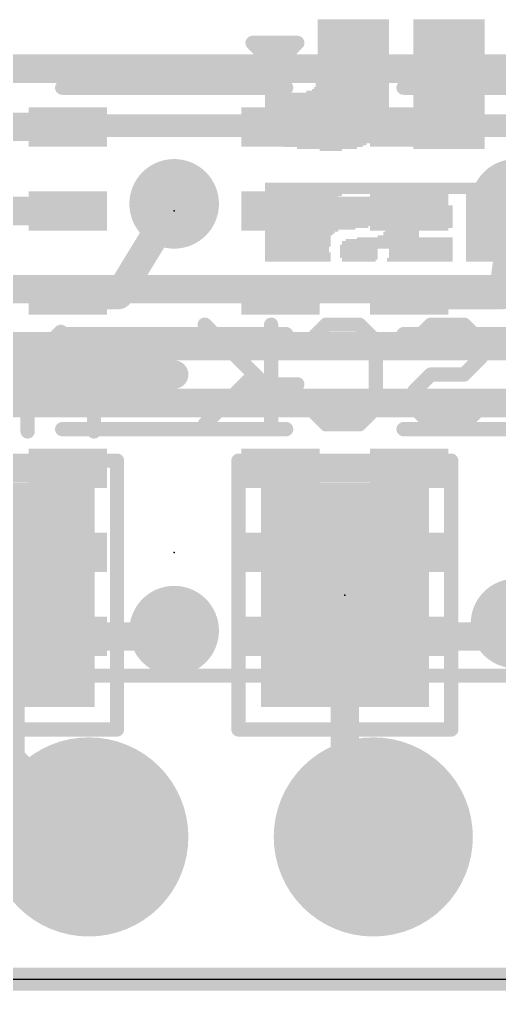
# Model space of a CAD drawing. Extents: x -6 to 62.2, y -4.9 to 32.6.
# Drawn here: x 28.59 to 32.88, y -0.1 to 8.57 of the extents above; entities that cross this region are included whole.
import ezdxf

# ---------------------------------------------------------------- set-up
doc = ezdxf.new("R2010")
doc.units = 0
for name, color, linetype in [('1', 12, 'CONTINUOUS'), ('16', 132, 'CONTINUOUS'), ('17', 110, 'CONTINUOUS'), ('18', 110, 'CONTINUOUS'), ('20', 53, 'CONTINUOUS'), ('21', 40, 'CONTINUOUS'), ('22', 6, 'CONTINUOUS'), ('23', 53, 'CONTINUOUS'), ('24', 53, 'CONTINUOUS')]:
    doc.layers.add(name, color=color, linetype=linetype)

# ---------------------------------------------------------------- blocks, each defined once
blk = doc.blocks.new('RECT')
blk.add_solid([(-0.5, -0.5), (0.5, -0.5), (-0.5, 0.5), (0.5, 0.5)])
blk = doc.blocks.new('ROUNDP')
at = {"const_width": 0.5}
blk.add_lwpolyline([(0, -0.25, 1), (0, 0.25, 1), (0, -0.25)], format="xyb", dxfattribs=at)
blk = doc.blocks.new('ROUNDV')
at = {"const_width": 0.5}
blk.add_lwpolyline([(0, -0.25, 1), (0, 0.25, 1), (0, -0.25)], format="xyb", dxfattribs=at)

msp = doc.modelspace()

# ---------------------------------------------------------------- linework, layer by layer
at = {"layer": '1'}
for points, const_width in [([(27.874, 7.608), (29.022, 7.608)], 0.254), ([(32.07, 7.608), (30.922, 7.608)], 0.254), ([(29.476, 6.108), (29.972, 6.9215)], 0.254), ([(32.905, 6.108), (33.02, 6.9215)], 0.254), ([(29.022, 6.858), (27.874, 6.858)], 0.254), ([(30.922, 6.858), (32.07, 6.858)], 0.254), ([(29.022, 6.108), (29.476, 6.108)], 0.254), ([(30.922, 6.108), (30.6825, 6.108)], 0.254), ([(32.07, 6.108), (32.905, 6.108)], 0.254), ([(27.874, 5.3975), (29.972, 5.3975)], 0.254), ([(29.022, 4.56), (27.874, 4.56)], 0.254), ([(30.922, 4.56), (32.07, 4.56)], 0.254), ([(29.022, 3.81), (27.874, 3.81)], 0.254), ([(32.07, 3.81), (30.922, 3.81)], 0.254), ([(32.905, 3.06), (33.02, 3.175)], 0.254), ([(29.9205, 3.06), (29.972, 3.1115)], 0.254), ([(29.022, 3.06), (29.9205, 3.06)], 0.254), ([(32.07, 3.06), (32.905, 3.06)], 0.254), ([(0, 0), (50.8, 0)], 0.2032)]:
    msp.add_lwpolyline(points, dxfattribs=dict(at, const_width=const_width))
at = {"layer": '1', "const_width": 0.127}
for points in [[(29.022, 7.5445, 1), (29.022, 7.6715)], [(30.922, 7.6715, 1), (30.922, 7.5445)], [(32.07, 7.5445, 1), (32.07, 7.6715)], [(30.0262, 6.8884, 1), (29.9178, 6.9546)], [(29.022, 6.7945, 1), (29.022, 6.9215)], [(30.922, 6.9215, 1), (30.922, 6.7945)], [(32.07, 6.7945, 1), (32.07, 6.9215)], [(29.022, 6.1715, 1), (29.022, 6.0445)], [(29.4218, 6.1411, 1), (29.5302, 6.0749)], [(29.476, 6.0445, 1), (29.476, 6.1715)], [(30.6825, 6.1715, 1), (30.6825, 6.0445)], [(30.922, 6.0445, 1), (30.922, 6.1715)], [(32.07, 6.1715, 1), (32.07, 6.0445)], [(32.8421, 6.1169, 1), (32.9679, 6.0991)], [(32.905, 6.0445, 1), (32.905, 6.1715)], [(29.972, 5.334, 1), (29.972, 5.461)], [(29.022, 4.4965, 1), (29.022, 4.6235)], [(30.922, 4.6235, 1), (30.922, 4.4965)], [(32.07, 4.4965, 1), (32.07, 4.6235)], [(29.022, 3.7465, 1), (29.022, 3.8735)], [(30.922, 3.8735, 1), (30.922, 3.7465)], [(32.07, 3.7465, 1), (32.07, 3.8735)], [(30.0169, 3.0666, 1), (29.9271, 3.1564)], [(29.022, 3.1235, 1), (29.022, 2.9965)], [(29.8756, 3.1049, 1), (29.9654, 3.0151)], [(29.9205, 2.9965, 1), (29.9205, 3.1235)], [(32.07, 3.1235, 1), (32.07, 2.9965)], [(32.8601, 3.1049, 1), (32.9499, 3.0151)], [(32.905, 2.9965, 1), (32.905, 3.1235)]]:
    msp.add_lwpolyline(points, format="xyb", dxfattribs=at)
at = {"layer": '16'}
for points, const_width in [([(10.9855, 8.128), (43.815, 8.128)], 0.254), ([(29.972, 7.62), (10.668, 7.62)], 0.2032), ([(29.972, 7.62), (42.926, 7.62)], 0.2032), ([(42.8625, 6.1595), (10.287, 6.1595)], 0.254), ([(41.8465, 5.6515), (10.033, 5.6515)], 0.254), ([(8.8265, 5.1435), (41.656, 5.1435)], 0.254), ([(28.5115, 3.429), (28.5115, 1.9685)], 0.254), ([(31.496, 1.524), (31.496, 3.429)], 0.254), ([(28.5115, 1.9685), (29.21, 1.27)], 0.254), ([(31.75, 1.27), (31.496, 1.524)], 0.254), ([(50.8, 0), (0, 0)], 0.2032)]:
    msp.add_lwpolyline(points, dxfattribs=dict(at, const_width=const_width))
for points, const_width in [([(29.972, 7.6708, 1), (29.972, 7.5692)], 0.1016), ([(29.972, 7.5692, 1), (29.972, 7.6708)], 0.1016), ([(28.575, 3.429, 1), (28.448, 3.429)], 0.127), ([(31.5595, 3.429, 1), (31.4325, 3.429)], 0.127), ([(28.5564, 2.0134, 1), (28.4666, 1.9236)], 0.127), ([(28.448, 1.9685, 1), (28.575, 1.9685)], 0.127), ([(31.5409, 1.5689, 1), (31.4511, 1.4791)], 0.127), ([(31.4325, 1.524, 1), (31.5595, 1.524)], 0.127), ([(29.1651, 1.2251, 1), (29.2549, 1.3149)], 0.127), ([(31.7051, 1.2251, 1), (31.7949, 1.3149)], 0.127)]:
    msp.add_lwpolyline(points, format="xyb", dxfattribs=dict(at, const_width=const_width))
at = {"layer": '20'}
msp.add_line((2.54, 0), (48.26, 0), dxfattribs=at)
at = {"layer": '21', "const_width": 0.0635}
for points in [[(30.6945, 8.3805, 1), (30.6495, 8.3355)], [(30.672, 8.3898, 1), (30.672, 8.3262)], [(30.772, 8.3898, 1), (30.772, 8.3262)], [(30.772, 8.3262, 1), (30.772, 8.3898)], [(30.972, 8.3898, 1), (30.972, 8.3262)], [(30.9945, 8.3355, 1), (30.9495, 8.3805)], [(31.0945, 8.3355, 1), (31.0495, 8.3805)], [(31.072, 8.3262, 1), (31.072, 8.3898)], [(31.072, 8.3262, 1), (31.072, 8.3898)], [(30.8495, 8.2805, 1), (30.8945, 8.2355)], [(30.8495, 8.1805, 1), (30.8945, 8.1355)], [(30.8495, 8.1355, 1), (30.8945, 8.1805)], [(28.972, 7.9897, 1), (28.972, 7.9263)], [(30.972, 7.9263, 1), (30.972, 7.9897)], [(32.02, 7.9897, 1), (32.02, 7.9263)], [(28.972, 5.7897, 1), (28.972, 5.7263)], [(30.972, 5.7263, 1), (30.972, 5.7897)], [(32.02, 5.7897, 1), (32.02, 5.7263)], [(30.6945, 5.3325, 1), (30.6495, 5.2875)], [(30.672, 5.3418, 1), (30.672, 5.2783)], [(30.772, 5.3418, 1), (30.772, 5.2783)], [(30.772, 5.2783, 1), (30.772, 5.3418)], [(30.972, 5.3418, 1), (30.972, 5.2783)], [(30.9945, 5.2875, 1), (30.9495, 5.3325)], [(31.0945, 5.2875, 1), (31.0495, 5.3325)], [(31.072, 5.2783, 1), (31.072, 5.3418)], [(31.072, 5.2783, 1), (31.072, 5.3418)], [(30.8495, 5.2325, 1), (30.8945, 5.1875)], [(30.8495, 5.1325, 1), (30.8945, 5.0875)], [(30.8495, 5.0875, 1), (30.8945, 5.1325)], [(28.972, 4.9417, 1), (28.972, 4.8783)], [(30.972, 4.8783, 1), (30.972, 4.9417)], [(32.02, 4.9417, 1), (32.02, 4.8783)], [(28.972, 2.7418, 1), (28.972, 2.6782)], [(30.972, 2.6782, 1), (30.972, 2.7418)], [(32.02, 2.7418, 1), (32.02, 2.6782)]]:
    msp.add_lwpolyline(points, format="xyb", dxfattribs=at)
at = {"layer": '21', "const_width": 0.127}
for points in [[(30.772, 8.358), (30.672, 8.358)], [(30.672, 8.358), (30.872, 8.158)], [(31.072, 8.358), (30.772, 8.358)], [(30.872, 8.158), (31.072, 8.358)], [(30.972, 8.358), (30.872, 8.258)], [(31.072, 8.358), (30.972, 8.358)], [(28.972, 7.958), (30.972, 7.958)], [(32.02, 7.958), (34.02, 7.958)], [(28.972, 5.758), (30.972, 5.758)], [(32.02, 5.758), (34.02, 5.758)], [(30.772, 5.31), (30.672, 5.31)], [(30.672, 5.31), (30.872, 5.11)], [(31.072, 5.31), (30.772, 5.31)], [(30.872, 5.11), (31.072, 5.31)], [(30.972, 5.31), (30.872, 5.21)], [(31.072, 5.31), (30.972, 5.31)], [(28.972, 4.91), (30.972, 4.91)], [(32.02, 4.91), (34.02, 4.91)], [(28.972, 2.71), (30.972, 2.71)], [(32.02, 2.71), (34.02, 2.71)]]:
    msp.add_lwpolyline(points, dxfattribs=at)
at = {"layer": '22', "const_width": 0.127}
for points in [[(30.8377, 5.2496), (30.2446, 5.8428)], [(30.8377, 5.8428), (30.8377, 4.953)], [(31.1801, 5.6945), (31.3284, 5.8428)], [(31.3284, 5.8428), (31.625, 5.8428)], [(31.625, 5.8428), (31.7733, 5.6945)], [(32.1156, 5.6945), (32.2639, 5.8428)], [(32.2639, 5.8428), (32.5605, 5.8428)], [(32.5605, 5.8428), (32.7088, 5.6945)], [(28.9599, 5.7793), (28.6633, 5.4827)], [(29.2565, 5.4827), (28.9599, 5.7793)], [(31.7733, 5.6945), (31.7733, 5.1013)], [(32.7088, 5.6945), (32.7088, 5.5462)], [(32.7088, 5.5462), (32.5605, 5.3979)], [(28.6633, 5.4827), (28.6633, 4.8895)], [(29.2565, 4.8895), (29.2565, 5.4827)], [(29.2565, 5.3344), (28.6633, 5.3344)], [(30.6895, 5.3979), (30.2446, 4.953)], [(32.2639, 5.3979), (32.1156, 5.2496)], [(32.5605, 5.3979), (32.2639, 5.3979)], [(32.1156, 5.2496), (32.1156, 5.1013)], [(31.3284, 4.953), (31.1801, 5.1013)], [(31.7733, 5.1013), (31.625, 4.953)], [(32.1156, 5.1013), (32.2639, 4.953)], [(32.5605, 4.953), (32.7088, 5.1013)], [(31.625, 4.953), (31.3284, 4.953)], [(32.2639, 4.953), (32.5605, 4.953)], [(29.4615, 4.629), (27.5615, 4.629)], [(29.4615, 2.229), (29.4615, 4.629)], [(32.446, 4.629), (30.546, 4.629)], [(30.546, 4.629), (30.546, 2.229)], [(32.446, 2.229), (32.446, 4.629)], [(27.5615, 2.229), (29.4615, 2.229)], [(30.546, 2.229), (32.446, 2.229)]]:
    msp.add_lwpolyline(points, dxfattribs=at)
at = {"layer": '22', "const_width": 0.0635}
for points in [[(30.267, 5.8652, 1), (30.2221, 5.8203)], [(30.8695, 5.8428, 1), (30.806, 5.8428)], [(31.3284, 5.8745, 1), (31.3284, 5.811)], [(31.3508, 5.8203, 1), (31.3059, 5.8652)], [(31.6474, 5.8652, 1), (31.6025, 5.8203)], [(31.625, 5.811, 1), (31.625, 5.8745)], [(32.2639, 5.8745, 1), (32.2639, 5.811)], [(32.2864, 5.8203, 1), (32.2414, 5.8652)], [(32.5829, 5.8652, 1), (32.538, 5.8203)], [(32.5605, 5.811, 1), (32.5605, 5.8745)], [(28.9824, 5.8017, 1), (28.9375, 5.7568)], [(28.9824, 5.7568, 1), (28.9375, 5.8017)], [(31.1576, 5.7169, 1), (31.2025, 5.672)], [(31.805, 5.6945, 1), (31.7415, 5.6945)], [(31.7508, 5.672, 1), (31.7957, 5.7169)], [(32.0932, 5.7169, 1), (32.1381, 5.672)], [(32.7405, 5.6945, 1), (32.677, 5.6945)], [(32.6863, 5.672, 1), (32.7312, 5.7169)], [(32.677, 5.5462, 1), (32.7405, 5.5462)], [(32.7312, 5.5237, 1), (32.6863, 5.5686)], [(28.6951, 5.4827, 1), (28.6316, 5.4827)], [(28.6409, 5.5051, 1), (28.6858, 5.4602)], [(29.2883, 5.4827, 1), (29.2248, 5.4827)], [(29.2341, 5.4602, 1), (29.279, 5.5051)], [(28.6633, 5.3661, 1), (28.6633, 5.3026)], [(29.2565, 5.3026, 1), (29.2565, 5.3661)], [(30.7119, 5.3754, 1), (30.667, 5.4203)], [(32.2639, 5.4296, 1), (32.2639, 5.3661)], [(32.2864, 5.3754, 1), (32.2414, 5.4203)], [(32.538, 5.4203, 1), (32.5829, 5.3754)], [(32.5605, 5.3661, 1), (32.5605, 5.4296)], [(30.8153, 5.2271, 1), (30.8602, 5.272)], [(32.1474, 5.2496, 1), (32.0839, 5.2496)], [(32.0932, 5.272, 1), (32.1381, 5.2271)], [(31.2025, 5.1237, 1), (31.1576, 5.0788)], [(31.7415, 5.1013, 1), (31.805, 5.1013)], [(31.7957, 5.0788, 1), (31.7508, 5.1237)], [(32.0839, 5.1013, 1), (32.1474, 5.1013)], [(32.1381, 5.1237, 1), (32.0932, 5.0788)], [(32.7312, 5.0788, 1), (32.6863, 5.1237)], [(30.2221, 4.9755, 1), (30.267, 4.9305)], [(30.806, 4.953, 1), (30.8695, 4.953)], [(31.3284, 4.9848, 1), (31.3284, 4.9213)], [(31.3059, 4.9305, 1), (31.3508, 4.9755)], [(31.6025, 4.9755, 1), (31.6474, 4.9305)], [(31.625, 4.9213, 1), (31.625, 4.9848)], [(32.2639, 4.9848, 1), (32.2639, 4.9213)], [(32.2414, 4.9305, 1), (32.2864, 4.9755)], [(32.538, 4.9755, 1), (32.5829, 4.9305)], [(32.5605, 4.9213, 1), (32.5605, 4.9848)], [(28.6316, 4.8895, 1), (28.6951, 4.8895)], [(29.2248, 4.8895, 1), (29.2883, 4.8895)], [(29.4932, 4.629, 1), (29.4298, 4.629)], [(29.4615, 4.5973, 1), (29.4615, 4.6608)], [(30.546, 4.6608, 1), (30.546, 4.5973)], [(30.5778, 4.629, 1), (30.5143, 4.629)], [(32.4778, 4.629, 1), (32.4143, 4.629)], [(32.446, 4.5973, 1), (32.446, 4.6608)], [(29.4298, 2.229, 1), (29.4932, 2.229)], [(29.4615, 2.1972, 1), (29.4615, 2.2608)], [(30.546, 2.2608, 1), (30.546, 2.1972)], [(30.5143, 2.229, 1), (30.5778, 2.229)], [(32.4143, 2.229, 1), (32.4778, 2.229)], [(32.446, 2.1972, 1), (32.446, 2.2608)]]:
    msp.add_lwpolyline(points, format="xyb", dxfattribs=at)
at = {"layer": '23'}
for p in [(29.972, 6.858), (29.972, 3.81)]:
    msp.add_point(p, dxfattribs=at)
at = {"layer": '24'}
msp.add_point((31.496, 3.429), dxfattribs=at)

# ---------------------------------------------------------------- block references
at = {"layer": '1', "xscale": 0.7, "yscale": 0.35}
for p in [(29.022, 7.608), (30.922, 7.608), (32.07, 7.608), (29.022, 6.858), (30.922, 6.858), (32.07, 6.858), (29.022, 6.108), (30.922, 6.108), (32.07, 6.108), (29.022, 4.56), (30.922, 4.56), (32.07, 4.56), (29.022, 3.81), (30.922, 3.81), (32.07, 3.81), (29.022, 3.06), (30.922, 3.06), (32.07, 3.06)]:
    msp.add_blockref('RECT', p, dxfattribs=at)
at = {"layer": '16', "xscale": 1.5, "yscale": 2, "rotation": 180}
msp.add_blockref('RECT', (28.5115, 3.429), dxfattribs=at)
at = {"layer": '16', "xscale": 1.5, "yscale": 2}
msp.add_blockref('RECT', (31.496, 3.429), dxfattribs=at)
at = {"layer": '17', "xscale": 1.778, "yscale": 1.778}
for p in [(29.21, 1.27), (29.21, 1.27), (31.75, 1.27), (31.75, 1.27)]:
    msp.add_blockref('ROUNDP', p, dxfattribs=at)
at = {"layer": '18', "xscale": 0.8001, "yscale": 0.8001}
for p in [(29.972, 6.9215), (29.972, 6.9215), (33.02, 6.9215), (33.02, 6.9215), (33.02, 3.175), (33.02, 3.175), (29.972, 3.1115), (29.972, 3.1115)]:
    msp.add_blockref('ROUNDV', p, dxfattribs=at)
at = {"layer": '22', "rotation": 180}
for p, xscale, yscale in [((31.5715, 8.5593), 0.6371, 0.0168), ((31.5715, 8.5425), 0.6371, 0.0168), ((31.5715, 8.5258), 0.6371, 0.0167), ((31.5715, 8.509), 0.6371, 0.0168), ((31.5715, 8.4923), 0.6371, 0.0167), ((32.4264, 8.5593), 0.637, 0.0168), ((32.4264, 8.5425), 0.637, 0.0168), ((32.4264, 8.5258), 0.637, 0.0167), ((32.4264, 8.509), 0.637, 0.0168), ((32.4264, 8.4923), 0.637, 0.0167), ((31.5715, 8.4755), 0.6371, 0.0168), ((31.5715, 8.4587), 0.6371, 0.0168), ((31.5715, 8.442), 0.6371, 0.0167), ((31.5715, 8.4252), 0.6371, 0.0168), ((31.5715, 8.4084), 0.6371, 0.0168), ((32.4264, 8.4755), 0.637, 0.0168), ((32.4264, 8.4587), 0.637, 0.0168), ((32.4264, 8.442), 0.637, 0.0167), ((32.4264, 8.4252), 0.637, 0.0168), ((32.4264, 8.4084), 0.637, 0.0168), ((31.5715, 8.3917), 0.6371, 0.0167), ((31.5715, 8.3749), 0.6371, 0.0168), ((31.5715, 8.3581), 0.6371, 0.0168), ((31.5715, 8.3414), 0.6371, 0.0167), ((31.5715, 8.3246), 0.6371, 0.0168), ((32.4264, 8.3917), 0.637, 0.0167), ((32.4264, 8.3749), 0.637, 0.0168), ((32.4264, 8.3581), 0.637, 0.0168), ((32.4264, 8.3414), 0.637, 0.0167), ((32.4264, 8.3246), 0.637, 0.0168), ((31.5715, 8.3079), 0.6371, 0.0167), ((31.5715, 8.2911), 0.6371, 0.0168), ((31.5715, 8.2743), 0.6371, 0.0168), ((31.5715, 8.2576), 0.6371, 0.0167), ((31.5715, 8.2408), 0.6371, 0.0168), ((32.4264, 8.3079), 0.637, 0.0167), ((32.4264, 8.2911), 0.637, 0.0168), ((32.4264, 8.2743), 0.637, 0.0168), ((32.4264, 8.2576), 0.637, 0.0167), ((32.4264, 8.2408), 0.637, 0.0168), ((31.5715, 8.224), 0.6371, 0.0168), ((31.5715, 8.2073), 0.6371, 0.0167), ((31.5715, 8.1905), 0.6371, 0.0168), ((31.5715, 8.1737), 0.6371, 0.0168), ((31.5715, 8.157), 0.6371, 0.0167), ((32.4264, 8.224), 0.637, 0.0168), ((32.4264, 8.2073), 0.637, 0.0167), ((32.4264, 8.1905), 0.637, 0.0168), ((32.4264, 8.1737), 0.637, 0.0168), ((32.4264, 8.157), 0.637, 0.0167), ((31.5715, 8.1402), 0.6371, 0.0168), ((31.5715, 8.1234), 0.6371, 0.0168), ((31.5715, 8.1067), 0.6371, 0.0167), ((31.5715, 8.0899), 0.6371, 0.0168), ((31.5715, 8.0732), 0.6371, 0.0167), ((31.5715, 8.0564), 0.6371, 0.0168), ((32.4264, 8.1402), 0.637, 0.0168), ((32.4264, 8.1234), 0.637, 0.0168), ((32.4264, 8.1067), 0.637, 0.0167), ((32.4264, 8.0899), 0.637, 0.0168), ((32.4264, 8.0732), 0.637, 0.0167), ((32.4264, 8.0564), 0.637, 0.0168), ((31.5631, 8.0061), 0.6538, 0.0168), ((31.5631, 7.9893), 0.6538, 0.0168), ((31.5631, 7.9726), 0.6538, 0.0167), ((31.5715, 8.0396), 0.6371, 0.0168), ((31.5715, 8.0229), 0.6371, 0.0167), ((32.4264, 8.0396), 0.637, 0.0168), ((32.4264, 8.0229), 0.637, 0.0167), ((32.4264, 8.0061), 0.637, 0.0168), ((32.4264, 7.9893), 0.637, 0.0168), ((32.4264, 7.9726), 0.637, 0.0167), ((31.3368, 7.9055), 1.1065, 0.0168), ((31.3368, 7.8888), 1.1065, 0.0167), ((31.5212, 7.9223), 0.7377, 0.0167), ((31.5463, 7.939), 0.6874, 0.0168), ((31.5547, 7.9558), 0.6706, 0.0168), ((32.4264, 7.9558), 0.637, 0.0168), ((32.4264, 7.939), 0.637, 0.0168), ((32.4264, 7.9223), 0.637, 0.0167), ((32.4264, 7.9055), 0.637, 0.0168), ((32.4264, 7.8888), 0.637, 0.0167), ((31.3368, 7.872), 1.1065, 0.0168), ((31.3368, 7.8552), 1.1065, 0.0168), ((31.3368, 7.8385), 1.1065, 0.0167), ((31.3368, 7.8217), 1.1065, 0.0168), ((31.3368, 7.8049), 1.1065, 0.0168), ((32.4264, 7.872), 0.637, 0.0168), ((32.4264, 7.8552), 0.637, 0.0168), ((32.4264, 7.8385), 0.637, 0.0167), ((32.4264, 7.8217), 0.637, 0.0168), ((32.4264, 7.8049), 0.637, 0.0168), ((31.3284, 7.7546), 1.0897, 0.0168), ((31.3284, 7.7379), 1.0897, 0.0167), ((31.3284, 7.7211), 1.0897, 0.0168), ((31.3368, 7.7882), 1.1065, 0.0167), ((31.3368, 7.7714), 1.1065, 0.0168), ((32.4264, 7.7882), 0.637, 0.0167), ((32.4264, 7.7714), 0.637, 0.0168), ((32.4264, 7.7546), 0.637, 0.0168), ((32.4264, 7.7379), 0.637, 0.0167), ((32.4264, 7.7211), 0.637, 0.0168), ((31.3284, 7.7043), 1.0897, 0.0168), ((31.3284, 7.6876), 1.0897, 0.0167), ((31.32, 7.6708), 1.0729, 0.0168), ((31.32, 7.6541), 1.0729, 0.0167), ((31.32, 7.6373), 1.0729, 0.0168), ((32.4264, 7.7043), 0.637, 0.0168), ((32.4264, 7.6876), 0.637, 0.0167), ((32.4264, 7.6708), 0.637, 0.0168), ((32.4264, 7.6541), 0.637, 0.0167), ((32.4264, 7.6373), 0.637, 0.0168), ((31.3116, 7.6038), 1.0562, 0.0167), ((31.3116, 7.587), 1.0562, 0.0168), ((31.3032, 7.5702), 1.0394, 0.0168), ((31.2948, 7.5535), 1.0226, 0.0167), ((31.2948, 7.5367), 1.0226, 0.0168), ((31.32, 7.6205), 1.0729, 0.0168), ((32.4264, 7.6205), 0.637, 0.0168), ((32.4264, 7.6038), 0.637, 0.0167), ((32.4264, 7.587), 0.637, 0.0168), ((32.4264, 7.5702), 0.637, 0.0168), ((32.4264, 7.5535), 0.637, 0.0167), ((32.4264, 7.5367), 0.637, 0.0168), ((31.2865, 7.5199), 1.0059, 0.0168), ((31.2697, 7.5032), 0.9723, 0.0167), ((31.2697, 7.4864), 0.9723, 0.0168), ((31.2865, 7.4697), 0.8717, 0.0167), ((31.3032, 7.4529), 0.7712, 0.0168), ((32.4264, 7.5199), 0.637, 0.0168), ((32.4264, 7.5032), 0.637, 0.0167), ((32.4264, 7.4864), 0.637, 0.0168), ((32.4264, 7.4697), 0.637, 0.0167), ((32.4264, 7.4529), 0.637, 0.0168), ((31.3033, 7.4361), 0.7041, 0.0168), ((31.3368, 7.4194), 0.5365, 0.0167), ((31.3703, 7.4026), 0.2012, 0.0168), ((32.4264, 7.4361), 0.637, 0.0168), ((32.4264, 7.4194), 0.637, 0.0167), ((37.7825, 7.1008), 13.998, 0.0168), ((37.7825, 7.0841), 13.998, 0.0167), ((37.7825, 7.0673), 13.998, 0.0168), ((37.7825, 7.0506), 13.998, 0.0167), ((37.7825, 7.0338), 13.998, 0.0168), ((37.7825, 7.017), 13.998, 0.0168), ((31.1272, 7.0003), 0.6874, 0.0167), ((31.1104, 6.9835), 0.6538, 0.0168), ((31.0937, 6.9667), 0.6203, 0.0168), ((31.0937, 6.95), 0.6203, 0.0167), ((31.0853, 6.9332), 0.6035, 0.0168), ((31.9403, 7.0003), 0.3353, 0.0167), ((31.957, 6.9835), 0.3018, 0.0168), ((31.9738, 6.9667), 0.2682, 0.0168), ((31.9822, 6.95), 0.2515, 0.0167), ((31.9822, 6.9332), 0.2515, 0.0168), ((32.7198, 7.0003), 0.285, 0.0167), ((32.7198, 6.9835), 0.285, 0.0168), ((32.7198, 6.9667), 0.285, 0.0168), ((32.7198, 6.95), 0.285, 0.0167), ((32.7198, 6.9332), 0.285, 0.0168), ((31.0769, 6.8997), 0.5868, 0.0167), ((31.0769, 6.8829), 0.5868, 0.0168), ((31.0769, 6.8661), 0.5868, 0.0168), ((31.0769, 6.8494), 0.5868, 0.0167), ((31.0853, 6.9164), 0.6035, 0.0168), ((31.6218, 6.8997), 0.3017, 0.0167), ((31.6218, 6.8829), 0.3017, 0.0168), ((31.6218, 6.8661), 0.3017, 0.0168), ((31.6218, 6.8494), 0.3017, 0.0167), ((32.1581, 6.8997), 0.6035, 0.0167), ((31.9822, 6.9164), 0.2515, 0.0168), ((32.1666, 6.8829), 0.5867, 0.0168), ((32.1666, 6.8661), 0.5867, 0.0168), ((32.1666, 6.8494), 0.5867, 0.0167), ((32.7198, 6.9164), 0.285, 0.0168), ((32.7198, 6.8997), 0.285, 0.0167), ((32.7198, 6.8829), 0.285, 0.0168), ((32.7198, 6.8661), 0.285, 0.0168), ((32.7198, 6.8494), 0.285, 0.0167), ((31.0769, 6.8326), 0.5868, 0.0168), ((31.0769, 6.8159), 0.5868, 0.0167), ((31.2781, 6.7991), 0.9891, 0.0168), ((31.2781, 6.7823), 0.9891, 0.0168), ((31.2781, 6.7656), 0.9891, 0.0167), ((31.6218, 6.8326), 0.3017, 0.0168), ((31.6218, 6.8159), 0.3017, 0.0167), ((32.1666, 6.8326), 0.5867, 0.0168), ((32.1666, 6.8159), 0.5867, 0.0167), ((32.1666, 6.7991), 0.5867, 0.0168), ((32.1666, 6.7823), 0.5867, 0.0168), ((32.1666, 6.7656), 0.5867, 0.0167), ((32.7198, 6.8326), 0.285, 0.0168), ((32.7198, 6.8159), 0.285, 0.0167), ((32.7198, 6.7991), 0.285, 0.0168), ((32.7198, 6.7823), 0.285, 0.0168), ((32.7198, 6.7656), 0.285, 0.0167), ((31.2781, 6.7488), 0.9891, 0.0168), ((31.2445, 6.7153), 0.922, 0.0167), ((31.1104, 6.6817), 0.6538, 0.0168), ((31.2697, 6.732), 0.9723, 0.0168), ((31.1859, 6.6985), 0.8047, 0.0168), ((32.1581, 6.7153), 0.6035, 0.0167), ((32.0073, 6.6985), 0.3018, 0.0168), ((32.0073, 6.6817), 0.3018, 0.0168), ((32.1666, 6.7488), 0.5867, 0.0168), ((32.1666, 6.732), 0.5867, 0.0168), ((32.7198, 6.7488), 0.285, 0.0168), ((32.7198, 6.732), 0.285, 0.0168), ((32.7198, 6.7153), 0.285, 0.0167), ((32.7198, 6.6985), 0.285, 0.0168), ((32.7198, 6.6817), 0.285, 0.0168), ((31.0937, 6.665), 0.6203, 0.0167), ((31.0769, 6.6315), 0.5868, 0.0167), ((31.0769, 6.6147), 0.5868, 0.0168), ((31.0769, 6.5979), 0.5868, 0.0168), ((31.0769, 6.5812), 0.5868, 0.0167), ((31.0853, 6.6482), 0.6035, 0.0168), ((31.9654, 6.5812), 0.989, 0.0167), ((31.9822, 6.5979), 0.9555, 0.0168), ((32.0325, 6.6147), 0.8549, 0.0168), ((31.9738, 6.6315), 0.3688, 0.0167), ((31.999, 6.665), 0.3185, 0.0167), ((31.999, 6.6482), 0.3185, 0.0168), ((32.7198, 6.665), 0.285, 0.0167), ((32.7198, 6.6482), 0.285, 0.0168), ((32.7198, 6.6315), 0.285, 0.0167), ((32.7198, 6.6147), 0.285, 0.0168), ((32.7198, 6.5979), 0.285, 0.0168), ((32.7198, 6.5812), 0.285, 0.0167), ((31.0769, 6.5644), 0.5868, 0.0168), ((31.0769, 6.5476), 0.5868, 0.0168), ((31.0685, 6.5309), 0.57, 0.0167), ((31.0685, 6.5141), 0.57, 0.0168), ((31.0685, 6.4973), 0.57, 0.0168), ((31.957, 6.5476), 1.0058, 0.0168), ((31.957, 6.5309), 1.0058, 0.0167), ((31.6218, 6.5141), 0.3353, 0.0168), ((31.6218, 6.4973), 0.3353, 0.0168), ((31.9654, 6.5644), 0.989, 0.0168), ((32.175, 6.5141), 0.5699, 0.0168), ((32.175, 6.4973), 0.5699, 0.0168), ((32.7198, 6.5644), 0.285, 0.0168), ((32.7198, 6.5476), 0.285, 0.0168), ((32.7198, 6.5309), 0.285, 0.0167), ((32.7198, 6.5141), 0.285, 0.0168), ((32.7198, 6.4973), 0.285, 0.0168), ((31.0769, 6.4806), 0.5868, 0.0167), ((31.0769, 6.4638), 0.5868, 0.0168), ((31.0769, 6.447), 0.5868, 0.0168), ((31.0769, 6.4303), 0.5868, 0.0167), ((31.0769, 6.4135), 0.5868, 0.0168), ((31.6218, 6.4806), 0.3353, 0.0167), ((31.6218, 6.4638), 0.3353, 0.0168), ((31.6218, 6.447), 0.3353, 0.0168), ((31.6302, 6.4303), 0.3185, 0.0167), ((31.6218, 6.4135), 0.3017, 0.0168), ((32.1666, 6.4303), 0.5867, 0.0167), ((32.1666, 6.4135), 0.5867, 0.0168), ((32.175, 6.4806), 0.5699, 0.0167), ((32.175, 6.4638), 0.5699, 0.0168), ((32.175, 6.447), 0.5699, 0.0168), ((32.7198, 6.4806), 0.285, 0.0167), ((32.7198, 6.4638), 0.285, 0.0168), ((32.7198, 6.447), 0.285, 0.0168), ((32.7198, 6.4303), 0.285, 0.0167), ((32.7198, 6.4135), 0.285, 0.0168)]:
    msp.add_blockref('RECT', p, dxfattribs=dict(at, xscale=xscale, yscale=yscale))

doc.saveas('drawing.dxf')
